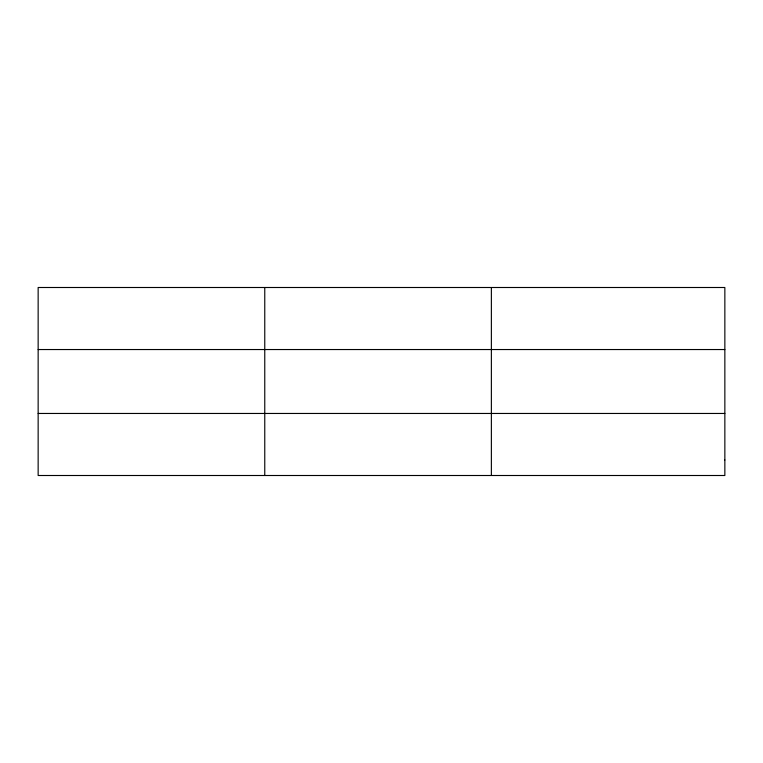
<?xml version="1.0" encoding="UTF-8"?>
<svg xmlns="http://www.w3.org/2000/svg" width="763" height="763" viewBox="0 0 763 763"><rect width="100%" height="100%" fill="white"/><g stroke="black" fill="none" stroke-linecap="round" stroke-linejoin="round"><path stroke-width="1.14" d="M264.761 475.502L264.761 287.498M491.372 475.502L491.372 287.498M38.15 349.54L724.85 349.54M38.15 413.46L724.85 413.46M724.85 459.994L724.85 475.502L38.15 475.502L38.15 287.498L724.85 287.498L724.85 459.994"/></g></svg>
